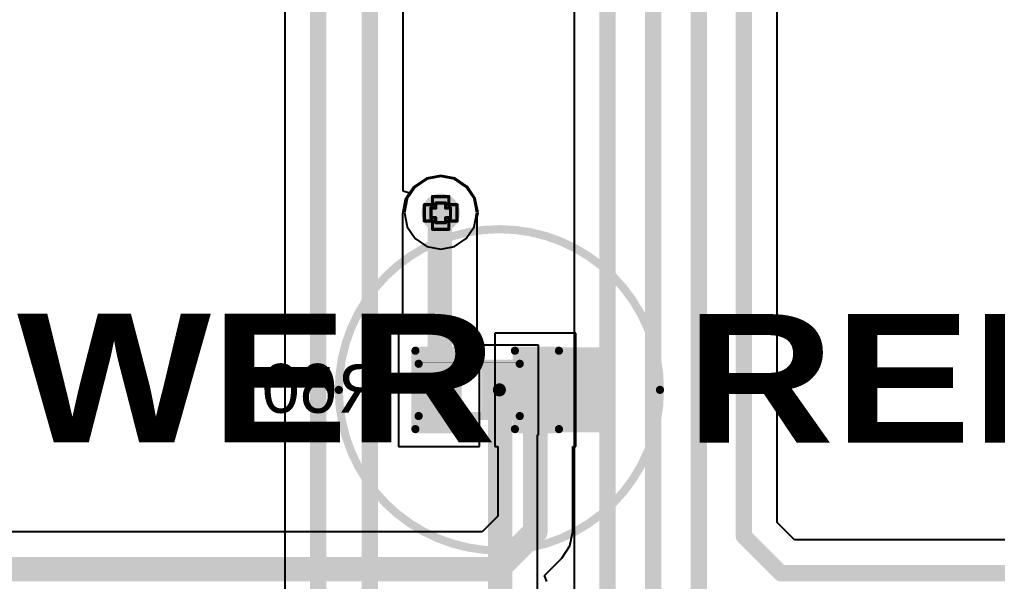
# Model space of a CAD drawing. Header units: inches. Extents: x 0 to 198, y 0 to 199.
# Drawn here: x 1.977 to 2.576, y 2.527 to 2.871 of the extents above; entities that cross this region are included whole.
import ezdxf

# ---------------------------------------------------------------- set-up
doc = ezdxf.new("R2010")
doc.units = ezdxf.units.IN
doc.header["$MEASUREMENT"] = 0
for name, color, linetype in [('Bottom Layer', 5, 'Continuous'), ('Bottom Overlay', 54, 'Continuous'), ('Bottom Paste', 16, 'Continuous'), ('Bottom Solder', 6, 'Continuous'), ('Drill Drawing', 1, 'Continuous'), ('Layer 1', 16, 'Continuous'), ('Layer 2', 76, 'Continuous'), ('Top Layer', 1, 'Continuous'), ('Top Overlay', 2, 'Continuous'), ('Top Paste', 8, 'Continuous'), ('Top Solder', 216, 'Continuous'), ('Via Holes', 16, 'Continuous')]:
    doc.layers.add(name, color=color, linetype=linetype)
doc.styles.add('Arial', font='', dxfattribs={"height": 0.2})
doc.styles.add('Arial Black_Bold', font='', dxfattribs={"height": 0.2})
doc.styles.get('Arial').set_extended_font_data('Arial')
doc.styles.get('Arial Black_Bold').set_extended_font_data('Arial Black', bold=True)

# ---------------------------------------------------------------- blocks, each defined once
blk = doc.blocks.new('R___0402_B_131')
at = {"layer": 'Bottom Layer'}
for points in [[(-0.0095, 0.0125), (-0.0095, -0.0125), (-0.0275, -0.0125), (-0.0275, 0.0125)], [(0.0275, 0.0125), (0.0275, -0.0125), (0.0095, -0.0125), (0.0095, 0.0125)]]:
    blk.add_hatch(color=5, dxfattribs=at).paths.add_polyline_path(points)
at = {"layer": 'Bottom Paste'}
for points in [[(-0.0095, 0.0125), (-0.0095, -0.0125), (-0.0275, -0.0125), (-0.0275, 0.0125)], [(0.0275, 0.0125), (0.0275, -0.0125), (0.0095, -0.0125), (0.0095, 0.0125)]]:
    blk.add_hatch(color=16, dxfattribs=at).paths.add_polyline_path(points)
at = {"layer": 'Bottom Solder'}
for points in [[(-0.00733, 0.01467), (-0.00733, -0.01466), (-0.02966, -0.01466), (-0.02966, 0.01467)], [(0.02967, 0.01467), (0.02967, -0.01466), (0.00734, -0.01466), (0.00734, 0.01467)]]:
    blk.add_hatch(color=6, dxfattribs=at).paths.add_polyline_path(points)
at = {"layer": 'Bottom Overlay'}
for points in [[(-0.031, -0.016, 0.005, 0.005, 0), (-0.031, 0.016, 0.005, 0.005, 0)], [(-0.031, 0.016, 0.005, 0.005, 0), (0.031, 0.016, 0.005, 0.005, 0)], [(0.031, -0.016, 0.005, 0.005, 0), (0.031, 0.016, 0.005, 0.005, 0)], [(-0.032, 0.017, 0.000127, 0.000127, 0), (0.032, 0.017, 0.000127, 0.000127, 0)], [(-0.031, -0.016, 0.005, 0.005, 0), (0.031, -0.016, 0.005, 0.005, 0)]]:
    blk.add_lwpolyline(points, format="xyseb", dxfattribs=at)
for points in [[(-0.03225, 0.016, 0.0025, 0.0025, 1), (-0.02975, 0.016, 0.0025, 0.0025, 1)], [(-0.03225, 0.016, 0.0025, 0.0025, 1), (-0.02975, 0.016, 0.0025, 0.0025, 1)], [(0.02975, 0.016, 0.0025, 0.0025, 1), (0.03225, 0.016, 0.0025, 0.0025, 1)], [(0.02975, 0.016, 0.0025, 0.0025, 1), (0.03225, 0.016, 0.0025, 0.0025, 1)], [(-0.03203, 0.017, 0.0000635, 0.0000635, 1), (-0.03197, 0.017, 0.0000635, 0.0000635, 1)], [(0.03197, 0.017, 0.0000635, 0.0000635, 1), (0.03203, 0.017, 0.0000635, 0.0000635, 1)], [(-0.03225, -0.016, 0.0025, 0.0025, 1), (-0.02975, -0.016, 0.0025, 0.0025, 1)], [(-0.03225, -0.016, 0.0025, 0.0025, 1), (-0.02975, -0.016, 0.0025, 0.0025, 1)], [(0.02975, -0.016, 0.0025, 0.0025, 1), (0.03225, -0.016, 0.0025, 0.0025, 1)], [(0.02975, -0.016, 0.0025, 0.0025, 1), (0.03225, -0.016, 0.0025, 0.0025, 1)]]:
    blk.add_lwpolyline(points, format="xyseb", close=True, dxfattribs=at)
blk = doc.blocks.new('LED_0603_202')
at = {"layer": 'Top Layer'}
for points in [[(-0.03937, 0.01969), (-0.01969, 0.01969), (-0.01969, -0.01968), (-0.03937, -0.01968)], [(0.01969, 0.01969), (0.03937, 0.01969), (0.03937, -0.01968), (0.01969, -0.01968)]]:
    blk.add_hatch(color=1, dxfattribs=at).paths.add_polyline_path(points)
at = {"layer": 'Top Overlay'}
blk.add_hatch(color=2, dxfattribs=at).paths.add_polyline_path([(0.044, -0.026), (0.069, -0.026), (0.069, 0.026), (0.044, 0.026)])
at = {"layer": 'Top Paste'}
for points in [[(-0.03937, 0.01969), (-0.01969, 0.01969), (-0.01969, -0.01968), (-0.03937, -0.01968)], [(0.01969, 0.01969), (0.03937, 0.01969), (0.03937, -0.01968), (0.01969, -0.01968)]]:
    blk.add_hatch(color=8, dxfattribs=at).paths.add_polyline_path(points)
at = {"layer": 'Top Solder'}
for points in [[(-0.04337, 0.02369), (-0.01569, 0.02369), (-0.01569, -0.02368), (-0.04337, -0.02368)], [(0.01569, 0.02369), (0.04337, 0.02369), (0.04337, -0.02368), (0.01569, -0.02368)]]:
    blk.add_hatch(color=216, dxfattribs=at).paths.add_polyline_path(points)
at = {"layer": 'Top Overlay'}
for points in [[(-0.044, 0.024, 0.005, 0.005, 0), (-0.017, 0.024, 0.005, 0.005, 0)], [(-0.044, -0.024, 0.005, 0.005, 0), (-0.044, 0.024, 0.005, 0.005, 0)], [(0.017, 0.024, 0.005, 0.005, 0), (0.044, 0.024, 0.005, 0.005, 0)], [(0.044, -0.024, 0.005, 0.005, 0), (0.044, 0.024, 0.005, 0.005, 0)], [(-0.044, -0.024, 0.005, 0.005, 0), (-0.017, -0.024, 0.005, 0.005, 0)], [(0.017, -0.024, 0.005, 0.005, 0), (0.044, -0.024, 0.005, 0.005, 0)]]:
    blk.add_lwpolyline(points, format="xyseb", dxfattribs=at)
for points in [[(-0.04525, 0.024, 0.0025, 0.0025, 1), (-0.04275, 0.024, 0.0025, 0.0025, 1)], [(-0.04525, 0.024, 0.0025, 0.0025, 1), (-0.04275, 0.024, 0.0025, 0.0025, 1)], [(-0.01825, 0.024, 0.0025, 0.0025, 1), (-0.01575, 0.024, 0.0025, 0.0025, 1)], [(0.01575, 0.024, 0.0025, 0.0025, 1), (0.01825, 0.024, 0.0025, 0.0025, 1)], [(0.04275, 0.024, 0.0025, 0.0025, 1), (0.04525, 0.024, 0.0025, 0.0025, 1)], [(0.04275, 0.024, 0.0025, 0.0025, 1), (0.04525, 0.024, 0.0025, 0.0025, 1)], [(-0.04525, -0.024, 0.0025, 0.0025, 1), (-0.04275, -0.024, 0.0025, 0.0025, 1)], [(-0.04525, -0.024, 0.0025, 0.0025, 1), (-0.04275, -0.024, 0.0025, 0.0025, 1)], [(-0.01825, -0.024, 0.0025, 0.0025, 1), (-0.01575, -0.024, 0.0025, 0.0025, 1)], [(0.01575, -0.024, 0.0025, 0.0025, 1), (0.01825, -0.024, 0.0025, 0.0025, 1)], [(0.04275, -0.024, 0.0025, 0.0025, 1), (0.04525, -0.024, 0.0025, 0.0025, 1)], [(0.04275, -0.024, 0.0025, 0.0025, 1), (0.04525, -0.024, 0.0025, 0.0025, 1)]]:
    blk.add_lwpolyline(points, format="xyseb", close=True, dxfattribs=at)

msp = doc.modelspace()

# ---------------------------------------------------------------- hatches: boundary and pattern name
at = {"layer": 'Bottom Layer'}
h = msp.add_hatch(color=5, dxfattribs=at)
edge = h.paths.add_edge_path()
edge.add_arc((2.235, 2.753), 0.01181, 0, 360)
at = {"layer": 'Layer 1'}
h = msp.add_hatch(color=16, dxfattribs=at)
edge = h.paths.add_edge_path()
edge.add_arc((2.235, 2.753), 0.01181, 0, 360)
at = {"layer": 'Layer 2'}
h = msp.add_hatch(color=76, dxfattribs=at)
edge = h.paths.add_edge_path()
edge.add_arc((2.235, 2.753), 0.01181, 0, 360)
at = {"layer": 'Top Layer'}
h = msp.add_hatch(color=1, dxfattribs=at)
edge = h.paths.add_edge_path()
edge.add_arc((2.235, 2.753), 0.01181, 0, 360)
at = {"layer": 'Via Holes'}
h = msp.add_hatch(color=7, dxfattribs=at)
edge = h.paths.add_edge_path()
edge.add_arc((2.235, 2.753), 0.00591, 0, 360)

# ---------------------------------------------------------------- linework, layer by layer
at = {"layer": 'Bottom Layer'}
for p, q in [((2.31684, 3.76897), (2.31684, 2.40028)), ((2.2119, 2.76637), (2.2119, 3.7413)), ((2.44129, 2.56336), (2.44129, 3.73995)), ((2.13945, 3.71671), (2.13945, 2.30185)), ((2.235, 2.77594), (2.22622, 2.77419)), ((2.24378, 2.77419), (2.235, 2.77594)), ((2.22622, 2.77419), (2.21878, 2.76922)), ((2.25122, 2.76922), (2.24378, 2.77419)), ((2.2159, 2.76516), (2.2119, 2.76637)), ((2.21827, 2.76871), (2.2159, 2.76516)), ((2.21878, 2.76922), (2.21827, 2.76871)), ((2.25619, 2.76178), (2.25122, 2.76922)), ((2.25794, 2.753), (2.25619, 2.76178)), ((2.25743, 2.75043), (2.25794, 2.753)), ((2.25743, 2.67208), (2.25743, 2.75043)), ((2.29498, 2.67208), (2.25743, 2.67208)), ((2.29498, 2.61708), (2.29498, 2.67208)), ((2.29443, 2.4165), (2.29443, 2.61708)), ((2.29443, 2.61708), (2.29498, 2.61708)), ((2.45198, 2.55267), (2.44129, 2.56336)), ((2.88769, 2.55267), (2.45198, 2.55267))]:
    msp.add_line(p, q, dxfattribs=at)
for points in [[(2.33723, 2.40028, 0.01, 0.01, 0), (2.33723, 3.77742, 0.01, 0.01, 0)], [(2.39319, 2.49893, 0.01, 0.01, 0), (2.39319, 3.77657, 0.01, 0.01, 0)], [(2.42089, 2.55492, 0.01, 0.01, 0), (2.42089, 3.74839, 0.01, 0.01, 0)], [(2.36531, 2.45355, 0.01, 0.01, 0), (2.36531, 3.74584, 0.01, 0.01, 0)], [(2.1915, 2.31551, 0.01, 0.01, 0), (2.1915, 3.7413, 0.01, 0.01, 0)], [(2.15984, 2.30185, 0.01, 0.01, 0), (2.15984, 3.72516, 0.01, 0.01, 0)], [(2.23449, 2.75249, 0.015, 0.015, 0), (2.235, 2.753, 0.015, 0.015, 0)], [(2.23449, 2.64509, 0.015, 0.015, 0), (2.23449, 2.75249, 0.015, 0.015, 0)], [(2.23398, 2.64458, 0.015, 0.015, 0), (2.23449, 2.64509, 0.015, 0.015, 0)], [(2.27099, 2.64459, 0.015, 0.015, 0), (2.27149, 2.64509, 0.015, 0.015, 0)], [(2.27149, 2.38862, 0.015, 0.015, 0), (2.27149, 2.64509, 0.015, 0.015, 0)], [(2.27098, 2.64458, 0.008, 0.008, 0), (2.27099, 2.64459, 0.008, 0.008, 0)], [(2.42089, 2.55492, 0.01, 0.01, 0), (2.44353, 2.53228, 0.01, 0.01, 0)], [(2.44353, 2.53228, 0.01, 0.01, 0), (3.20384, 2.53228, 0.01, 0.01, 0)]]:
    msp.add_lwpolyline(points, format="xyseb", dxfattribs=at)
for points in [[(2.23074, 2.75249, 0.0075, 0.0075, 1), (2.23824, 2.75249, 0.0075, 0.0075, 1)], [(2.23074, 2.75249, 0.0075, 0.0075, 1), (2.23824, 2.75249, 0.0075, 0.0075, 1)], [(2.23125, 2.753, 0.0075, 0.0075, 1), (2.23875, 2.753, 0.0075, 0.0075, 1)], [(2.23023, 2.64458, 0.0075, 0.0075, 1), (2.23773, 2.64458, 0.0075, 0.0075, 1)], [(2.23074, 2.64509, 0.0075, 0.0075, 1), (2.23824, 2.64509, 0.0075, 0.0075, 1)], [(2.23074, 2.64509, 0.0075, 0.0075, 1), (2.23824, 2.64509, 0.0075, 0.0075, 1)], [(2.26724, 2.64459, 0.0075, 0.0075, 1), (2.27474, 2.64459, 0.0075, 0.0075, 1)], [(2.26774, 2.64509, 0.0075, 0.0075, 1), (2.27524, 2.64509, 0.0075, 0.0075, 1)], [(2.26774, 2.64509, 0.0075, 0.0075, 1), (2.27524, 2.64509, 0.0075, 0.0075, 1)], [(2.26898, 2.64458, 0.004, 0.004, 1), (2.27298, 2.64458, 0.004, 0.004, 1)], [(2.26899, 2.64459, 0.004, 0.004, 1), (2.27299, 2.64459, 0.004, 0.004, 1)], [(2.41839, 2.55492, 0.005, 0.005, 1), (2.42339, 2.55492, 0.005, 0.005, 1)], [(2.41839, 2.55492, 0.005, 0.005, 1), (2.42339, 2.55492, 0.005, 0.005, 1)], [(2.44103, 2.53228, 0.005, 0.005, 1), (2.44603, 2.53228, 0.005, 0.005, 1)], [(2.44103, 2.53228, 0.005, 0.005, 1), (2.44603, 2.53228, 0.005, 0.005, 1)]]:
    msp.add_lwpolyline(points, format="xyseb", close=True, dxfattribs=at)
at = {"layer": 'Drill Drawing'}
for points in [[(2.23, 2.758, 0.002, 0.002, 0), (2.23, 2.763, 0.002, 0.002, 0)], [(2.23, 2.763, 0.002, 0.002, 0), (2.24, 2.763, 0.002, 0.002, 0)], [(2.24, 2.758, 0.002, 0.002, 0), (2.24, 2.763, 0.002, 0.002, 0)], [(2.225, 2.748, 0.002, 0.002, 0), (2.225, 2.758, 0.002, 0.002, 0)], [(2.225, 2.758, 0.002, 0.002, 0), (2.23, 2.758, 0.002, 0.002, 0)], [(2.232, 2.756, 0.002, 0.002, 0), (2.232, 2.759, 0.002, 0.002, 0)], [(2.232, 2.759, 0.002, 0.002, 0), (2.238, 2.759, 0.002, 0.002, 0)], [(2.238, 2.756, 0.002, 0.002, 0), (2.238, 2.759, 0.002, 0.002, 0)], [(2.24, 2.758, 0.002, 0.002, 0), (2.245, 2.758, 0.002, 0.002, 0)], [(2.245, 2.748, 0.002, 0.002, 0), (2.245, 2.758, 0.002, 0.002, 0)], [(2.229, 2.75, 0.002, 0.002, 0), (2.229, 2.756, 0.002, 0.002, 0)], [(2.229, 2.756, 0.002, 0.002, 0), (2.232, 2.756, 0.002, 0.002, 0)], [(2.238, 2.756, 0.002, 0.002, 0), (2.241, 2.756, 0.002, 0.002, 0)], [(2.241, 2.75, 0.002, 0.002, 0), (2.241, 2.756, 0.002, 0.002, 0)], [(2.225, 2.748, 0.002, 0.002, 0), (2.23, 2.748, 0.002, 0.002, 0)], [(2.229, 2.75, 0.002, 0.002, 0), (2.232, 2.75, 0.002, 0.002, 0)], [(2.23, 2.743, 0.002, 0.002, 0), (2.23, 2.748, 0.002, 0.002, 0)], [(2.232, 2.747, 0.002, 0.002, 0), (2.232, 2.75, 0.002, 0.002, 0)], [(2.232, 2.747, 0.002, 0.002, 0), (2.238, 2.747, 0.002, 0.002, 0)], [(2.238, 2.75, 0.002, 0.002, 0), (2.241, 2.75, 0.002, 0.002, 0)], [(2.238, 2.747, 0.002, 0.002, 0), (2.238, 2.75, 0.002, 0.002, 0)], [(2.24, 2.748, 0.002, 0.002, 0), (2.245, 2.748, 0.002, 0.002, 0)], [(2.24, 2.743, 0.002, 0.002, 0), (2.24, 2.748, 0.002, 0.002, 0)], [(2.23, 2.743, 0.002, 0.002, 0), (2.24, 2.743, 0.002, 0.002, 0)]]:
    msp.add_lwpolyline(points, format="xyseb", dxfattribs=at)
for points in [[(2.2295, 2.763, 0.001, 0.001, 1), (2.2305, 2.763, 0.001, 0.001, 1)], [(2.2295, 2.763, 0.001, 0.001, 1), (2.2305, 2.763, 0.001, 0.001, 1)], [(2.2395, 2.763, 0.001, 0.001, 1), (2.2405, 2.763, 0.001, 0.001, 1)], [(2.2395, 2.763, 0.001, 0.001, 1), (2.2405, 2.763, 0.001, 0.001, 1)], [(2.2245, 2.758, 0.001, 0.001, 1), (2.2255, 2.758, 0.001, 0.001, 1)], [(2.2245, 2.758, 0.001, 0.001, 1), (2.2255, 2.758, 0.001, 0.001, 1)], [(2.2295, 2.758, 0.001, 0.001, 1), (2.2305, 2.758, 0.001, 0.001, 1)], [(2.2295, 2.758, 0.001, 0.001, 1), (2.2305, 2.758, 0.001, 0.001, 1)], [(2.2315, 2.759, 0.001, 0.001, 1), (2.2325, 2.759, 0.001, 0.001, 1)], [(2.2315, 2.759, 0.001, 0.001, 1), (2.2325, 2.759, 0.001, 0.001, 1)], [(2.2375, 2.759, 0.001, 0.001, 1), (2.2385, 2.759, 0.001, 0.001, 1)], [(2.2375, 2.759, 0.001, 0.001, 1), (2.2385, 2.759, 0.001, 0.001, 1)], [(2.2395, 2.758, 0.001, 0.001, 1), (2.2405, 2.758, 0.001, 0.001, 1)], [(2.2395, 2.758, 0.001, 0.001, 1), (2.2405, 2.758, 0.001, 0.001, 1)], [(2.2445, 2.758, 0.001, 0.001, 1), (2.2455, 2.758, 0.001, 0.001, 1)], [(2.2445, 2.758, 0.001, 0.001, 1), (2.2455, 2.758, 0.001, 0.001, 1)], [(2.2285, 2.756, 0.001, 0.001, 1), (2.2295, 2.756, 0.001, 0.001, 1)], [(2.2285, 2.756, 0.001, 0.001, 1), (2.2295, 2.756, 0.001, 0.001, 1)], [(2.2315, 2.756, 0.001, 0.001, 1), (2.2325, 2.756, 0.001, 0.001, 1)], [(2.2315, 2.756, 0.001, 0.001, 1), (2.2325, 2.756, 0.001, 0.001, 1)], [(2.2375, 2.756, 0.001, 0.001, 1), (2.2385, 2.756, 0.001, 0.001, 1)], [(2.2375, 2.756, 0.001, 0.001, 1), (2.2385, 2.756, 0.001, 0.001, 1)], [(2.2405, 2.756, 0.001, 0.001, 1), (2.2415, 2.756, 0.001, 0.001, 1)], [(2.2405, 2.756, 0.001, 0.001, 1), (2.2415, 2.756, 0.001, 0.001, 1)], [(2.2245, 2.748, 0.001, 0.001, 1), (2.2255, 2.748, 0.001, 0.001, 1)], [(2.2245, 2.748, 0.001, 0.001, 1), (2.2255, 2.748, 0.001, 0.001, 1)], [(2.2285, 2.75, 0.001, 0.001, 1), (2.2295, 2.75, 0.001, 0.001, 1)], [(2.2285, 2.75, 0.001, 0.001, 1), (2.2295, 2.75, 0.001, 0.001, 1)], [(2.2295, 2.748, 0.001, 0.001, 1), (2.2305, 2.748, 0.001, 0.001, 1)], [(2.2295, 2.748, 0.001, 0.001, 1), (2.2305, 2.748, 0.001, 0.001, 1)], [(2.2315, 2.75, 0.001, 0.001, 1), (2.2325, 2.75, 0.001, 0.001, 1)], [(2.2315, 2.75, 0.001, 0.001, 1), (2.2325, 2.75, 0.001, 0.001, 1)], [(2.2315, 2.747, 0.001, 0.001, 1), (2.2325, 2.747, 0.001, 0.001, 1)], [(2.2315, 2.747, 0.001, 0.001, 1), (2.2325, 2.747, 0.001, 0.001, 1)], [(2.2375, 2.75, 0.001, 0.001, 1), (2.2385, 2.75, 0.001, 0.001, 1)], [(2.2375, 2.75, 0.001, 0.001, 1), (2.2385, 2.75, 0.001, 0.001, 1)], [(2.2375, 2.747, 0.001, 0.001, 1), (2.2385, 2.747, 0.001, 0.001, 1)], [(2.2375, 2.747, 0.001, 0.001, 1), (2.2385, 2.747, 0.001, 0.001, 1)], [(2.2395, 2.748, 0.001, 0.001, 1), (2.2405, 2.748, 0.001, 0.001, 1)], [(2.2395, 2.748, 0.001, 0.001, 1), (2.2405, 2.748, 0.001, 0.001, 1)], [(2.2405, 2.75, 0.001, 0.001, 1), (2.2415, 2.75, 0.001, 0.001, 1)], [(2.2405, 2.75, 0.001, 0.001, 1), (2.2415, 2.75, 0.001, 0.001, 1)], [(2.2445, 2.748, 0.001, 0.001, 1), (2.2455, 2.748, 0.001, 0.001, 1)], [(2.2445, 2.748, 0.001, 0.001, 1), (2.2455, 2.748, 0.001, 0.001, 1)], [(2.2295, 2.743, 0.001, 0.001, 1), (2.2305, 2.743, 0.001, 0.001, 1)], [(2.2295, 2.743, 0.001, 0.001, 1), (2.2305, 2.743, 0.001, 0.001, 1)], [(2.2395, 2.743, 0.001, 0.001, 1), (2.2405, 2.743, 0.001, 0.001, 1)], [(2.2395, 2.743, 0.001, 0.001, 1), (2.2405, 2.743, 0.001, 0.001, 1)]]:
    msp.add_lwpolyline(points, format="xyseb", close=True, dxfattribs=at)
at = {"layer": 'Layer 1'}
for p, q in [((2.22649, 2.77355), (2.21928, 2.76872)), ((2.235, 2.77524), (2.22649, 2.77355)), ((2.24351, 2.77355), (2.235, 2.77524)), ((2.25072, 2.76872), (2.24351, 2.77355)), ((2.21928, 2.76872), (2.21445, 2.76151)), ((2.25555, 2.76151), (2.25072, 2.76872)), ((2.21445, 2.76151), (2.21276, 2.753)), ((2.25724, 2.753), (2.25555, 2.76151)), ((2.21276, 2.753), (2.21445, 2.74449)), ((2.25555, 2.74449), (2.25724, 2.753)), ((2.21445, 2.74449), (2.21928, 2.73728)), ((2.25072, 2.73728), (2.25555, 2.74449)), ((2.21928, 2.73728), (2.22649, 2.73245)), ((2.24351, 2.73245), (2.25072, 2.73728)), ((2.22649, 2.73245), (2.235, 2.73076)), ((2.235, 2.73076), (2.24351, 2.73245))]:
    msp.add_line(p, q, dxfattribs=at)
at = {"layer": 'Layer 2'}
for p, q in [((2.22649, 2.77355), (2.21928, 2.76872)), ((2.235, 2.77524), (2.22649, 2.77355)), ((2.24351, 2.77355), (2.235, 2.77524)), ((2.25072, 2.76872), (2.24351, 2.77355)), ((2.21928, 2.76872), (2.21445, 2.76151)), ((2.25555, 2.76151), (2.25072, 2.76872)), ((2.21445, 2.76151), (2.21276, 2.753)), ((2.25724, 2.753), (2.25555, 2.76151)), ((2.21276, 2.753), (2.21445, 2.74449)), ((2.25555, 2.74449), (2.25724, 2.753)), ((2.21445, 2.74449), (2.21928, 2.73728)), ((2.25072, 2.73728), (2.25555, 2.74449)), ((2.21928, 2.73728), (2.22649, 2.73245)), ((2.24351, 2.73245), (2.25072, 2.73728)), ((2.22649, 2.73245), (2.235, 2.73076)), ((2.235, 2.73076), (2.24351, 2.73245))]:
    msp.add_line(p, q, dxfattribs=at)
at = {"layer": 'Top Layer'}
for p, q in [((2.235, 2.77594), (2.22622, 2.77419)), ((2.24378, 2.77419), (2.235, 2.77594)), ((2.22622, 2.77419), (2.21878, 2.76922)), ((2.25122, 2.76922), (2.24378, 2.77419)), ((2.21826, 2.76871), (2.21329, 2.76126)), ((2.21878, 2.76922), (2.21826, 2.76871)), ((2.25619, 2.76178), (2.25122, 2.76922)), ((2.21329, 2.76126), (2.21154, 2.75248)), ((2.25794, 2.753), (2.25619, 2.76178)), ((2.21154, 2.75248), (2.21154, 2.67926)), ((2.25743, 2.75041), (2.25794, 2.753)), ((2.25743, 2.67926), (2.25743, 2.75041)), ((2.21154, 2.67926), (2.20913, 2.67926)), ((2.20913, 2.67926), (2.20913, 2.60989)), ((2.25881, 2.67926), (2.25743, 2.67926)), ((2.25881, 2.60989), (2.25881, 2.67926)), ((2.31787, 2.67926), (2.26818, 2.67926)), ((2.26818, 2.67926), (2.26818, 2.60989)), ((2.31787, 2.60989), (2.31787, 2.67926)), ((2.20913, 2.60989), (2.25881, 2.60989)), ((2.26818, 2.60989), (2.27008, 2.60989)), ((2.27008, 2.60989), (2.27008, 2.56731)), ((2.31597, 2.55781), (2.31597, 2.60989)), ((2.31597, 2.60989), (2.31787, 2.60989)), ((2.27008, 2.56731), (2.2605, 2.55773)), ((2.2605, 2.55773), (1.42359, 2.55773)), ((2.31422, 2.54903), (2.31597, 2.55781)), ((2.30925, 2.54159), (2.31422, 2.54903)), ((2.29863, 2.53097), (2.30925, 2.54159)), ((2.30016, 2.52727), (2.29863, 2.53097))]:
    msp.add_line(p, q, dxfattribs=at)
for points in [[(2.23448, 2.75248, 0.015, 0.015, 0), (2.235, 2.753, 0.015, 0.015, 0)], [(2.23448, 2.64509, 0.015, 0.015, 0), (2.23448, 2.75248, 0.015, 0.015, 0)], [(2.23397, 2.64457, 0.015, 0.015, 0), (2.23448, 2.64509, 0.015, 0.015, 0)], [(2.29303, 2.55781, 0.015, 0.015, 0), (2.29303, 2.64457, 0.015, 0.015, 0)], [(2.27, 2.53479, 0.015, 0.015, 0), (2.29303, 2.55781, 0.015, 0.015, 0)], [(1.42359, 2.53479, 0.015, 0.015, 0), (2.27, 2.53479, 0.015, 0.015, 0)]]:
    msp.add_lwpolyline(points, format="xyseb", dxfattribs=at)
for points in [[(2.23073, 2.75248, 0.0075, 0.0075, 1), (2.23823, 2.75248, 0.0075, 0.0075, 1)], [(2.23073, 2.75248, 0.0075, 0.0075, 1), (2.23823, 2.75248, 0.0075, 0.0075, 1)], [(2.23125, 2.753, 0.0075, 0.0075, 1), (2.23875, 2.753, 0.0075, 0.0075, 1)], [(2.23022, 2.64457, 0.0075, 0.0075, 1), (2.23772, 2.64457, 0.0075, 0.0075, 1)], [(2.23073, 2.64509, 0.0075, 0.0075, 1), (2.23823, 2.64509, 0.0075, 0.0075, 1)], [(2.23073, 2.64509, 0.0075, 0.0075, 1), (2.23823, 2.64509, 0.0075, 0.0075, 1)], [(2.28928, 2.64457, 0.0075, 0.0075, 1), (2.29678, 2.64457, 0.0075, 0.0075, 1)], [(2.28928, 2.55781, 0.0075, 0.0075, 1), (2.29678, 2.55781, 0.0075, 0.0075, 1)], [(2.28928, 2.55781, 0.0075, 0.0075, 1), (2.29678, 2.55781, 0.0075, 0.0075, 1)], [(2.26625, 2.53479, 0.0075, 0.0075, 1), (2.27375, 2.53479, 0.0075, 0.0075, 1)], [(2.26625, 2.53479, 0.0075, 0.0075, 1), (2.27375, 2.53479, 0.0075, 0.0075, 1)]]:
    msp.add_lwpolyline(points, format="xyseb", close=True, dxfattribs=at)
at = {"layer": 'Top Overlay'}
for points in [[(2.36941, 2.64459, 0.005, 0.005, 1), (2.17256, 2.64459, 0.005, 0.005, 1)], [(2.17131, 2.64459, 0.0025, 0.0025, 1), (2.17381, 2.64459, 0.0025, 0.0025, 1)], [(2.36816, 2.64459, 0.0025, 0.0025, 1), (2.37066, 2.64459, 0.0025, 0.0025, 1)]]:
    msp.add_lwpolyline(points, format="xyseb", close=True, dxfattribs=at)

# ---------------------------------------------------------------- block references
for name, p in [('LED_0603_202', (2.2635, 2.64457)), ('R___0402_B_131', (2.25248, 2.64458))]:
    msp.add_blockref(name, p)

# ---------------------------------------------------------------- texts
at = {"layer": 'Bottom Overlay', "style": 'Arial', "text_generation_flag": 2}
msp.add_text('R60', height=0.03, dxfattribs=at).set_placement((2.20221, 2.63054))
at = {"layer": 'Top Overlay', "style": 'Arial Black_Bold'}
for s, p in [('POWER', (1.79346, 2.61247)), ('RELAY 1', (2.38528, 2.61227))]:
    msp.add_text(s, height=0.07874, rotation=360, dxfattribs=at).set_placement(p)

doc.saveas('drawing.dxf')
